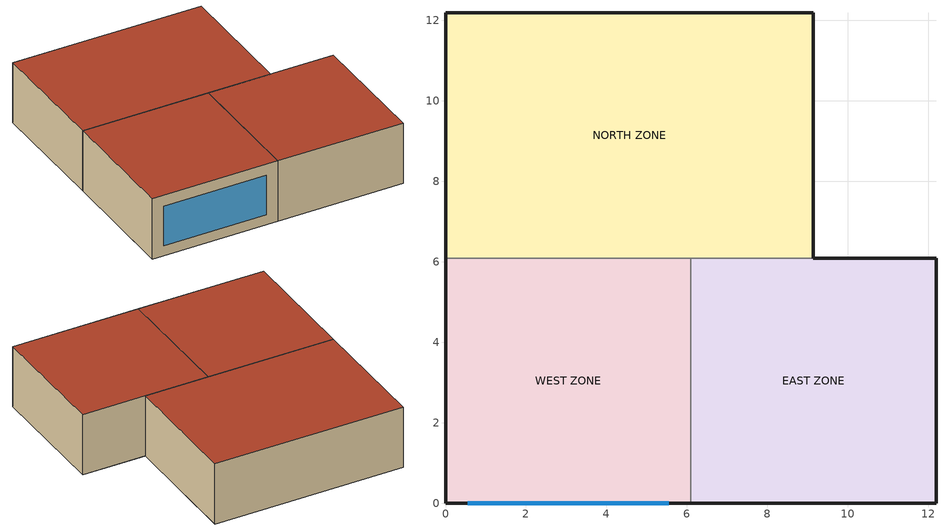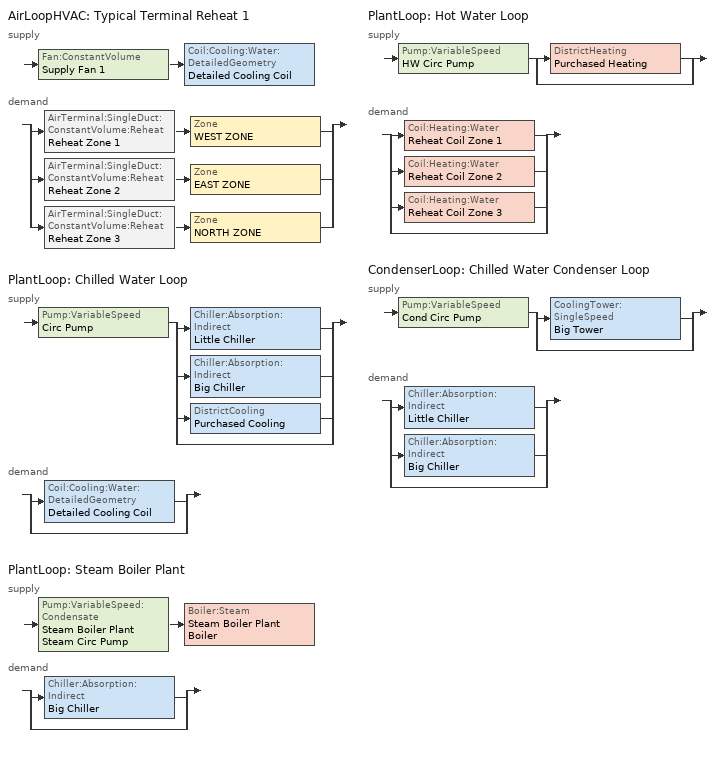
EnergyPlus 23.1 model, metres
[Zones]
WEST ZONE
 floor ground (FLOOR SLAB 8 IN): 0,0 0,6.1 6.1,6.1 6.1,0 z0
 wall outside (EXTWALL80): 0,6.1 0,0 6.1,0 z0:3.05
 wall to NORTH ZONE (PARTITION06): 6.1,6.1 0,6.1 z0:3.05
 wall to EAST ZONE (PARTITION06): 6.1,0 6.1,6.1 z0:3.05
 window (WIN-CON-LIGHT): 0.55,0 5.55,0 z0.5:2.5
 roof outside (ROOF34): 0,6.1 0,0 6.1,0 6.1,6.1 z3.05
EAST ZONE
 floor adiabatic (FLOOR SLAB 8 IN): 6.1,0 6.1,6.1 12.19,6.1 12.19,0 z0
 wall outside (EXTWALL80): 6.1,0 12.19,0 12.19,6.1 9.14,6.1 z0:3.05
 wall to NORTH ZONE (PARTITION06): 9.14,6.1 6.1,6.1 z0:3.05
 roof outside (ROOF34): 6.1,6.1 6.1,0 12.19,0 12.19,6.1 z3.05
NORTH ZONE
 floor adiabatic (FLOOR SLAB 8 IN): 0,6.1 0,12.19 9.14,12.19 9.14,6.1 z0
 wall outside (EXTWALL80): 9.14,6.1 9.14,12.19 0,12.19 0,6.1 z0:3.05
 roof outside (ROOF34): 0,12.19 0,6.1 9.14,6.1 9.14,12.19 z3.05
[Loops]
AirLoopHVAC 'Typical Terminal Reheat 1'
 supply: Fan:ConstantVolume 'Supply Fan 1' > Coil:Cooling:Water:DetailedGeometry 'Detailed Cooling Coil'
 demand: split
  | AirTerminal:SingleDuct:ConstantVolume:Reheat 'Reheat Zone 1' > Zone 'WEST ZONE'
  | AirTerminal:SingleDuct:ConstantVolume:Reheat 'Reheat Zone 2' > Zone 'EAST ZONE'
  | AirTerminal:SingleDuct:ConstantVolume:Reheat 'Reheat Zone 3' > Zone 'NORTH ZONE'
PlantLoop 'Chilled Water Loop'
 supply: Pump:VariableSpeed 'Circ Pump' > split
  | Chiller:Absorption:Indirect 'Little Chiller'
  | Chiller:Absorption:Indirect 'Big Chiller'
  | DistrictCooling 'Purchased Cooling'
  | bypass
 demand: split
  | Coil:Cooling:Water:DetailedGeometry 'Detailed Cooling Coil'
  | bypass
PlantLoop 'Steam Boiler Plant'
 supply: Pump:VariableSpeed:Condensate 'Steam Boiler Plant Steam Circ Pump' > Boiler:Steam 'Steam Boiler Plant Boiler'
 demand: split
  | Chiller:Absorption:Indirect 'Big Chiller'
  | bypass
PlantLoop 'Hot Water Loop'
 supply: Pump:VariableSpeed 'HW Circ Pump' > split
  | DistrictHeating 'Purchased Heating'
  | bypass
 demand: split
  | Coil:Heating:Water 'Reheat Coil Zone 1'
  | Coil:Heating:Water 'Reheat Coil Zone 2'
  | Coil:Heating:Water 'Reheat Coil Zone 3'
  | bypass
CondenserLoop 'Chilled Water Condenser Loop'
 supply: Pump:VariableSpeed 'Cond Circ Pump' > split
  | CoolingTower:SingleSpeed 'Big Tower'
  | bypass
 demand: split
  | Chiller:Absorption:Indirect 'Little Chiller'
  | Chiller:Absorption:Indirect 'Big Chiller'
  | bypass
[Building]
NONE: North Axis {deg}=0; Terrain=Suburbs; Loads Convergence Tolerance Value {W}=0.04; Temperature Convergence Tolerance Value {deltaC}=0.4; Solar Distribution=FullInteriorAndExterior; Maximum Number of Warmup Days=25; Minimum Number of Warmup Days=6
[Site:Location]
Miami Intl Ap FL USA WMO=722020: Latitude {deg}=25.82; Longitude {deg}=-80.3; Time Zone {hr}=-5; Elevation {m}=11
[SizingPeriod:DesignDay]
Miami Intl Ap Ann Clg .4% Condns DB=>MWB: Month=7; Day of Month=21; Day Type=SummerDesignDay; Maximum Dry-Bulb Temperature {C}=33.2; Daily Dry-Bulb Temperature Range {deltaC}=6.7; Humidity Condition Type=Wetbulb; Wetbulb or DewPoint at Maximum Dry-Bulb {C}=25.3; Barometric Pressure {Pa}=101217; Wind Speed {m/s}=4.5; Wind Direction {deg}=140; Rain Indicator=No; Snow Indicator=No; Daylight Saving Time Indicator=No; Solar Model Indicator=ASHRAEClearSky; Sky Clearness=1
[Site:GroundTemperature:BuildingSurface]
21, 21.5, 22, 22.2, 22.2, 22.2, 22.2, 22.2, 22.2, 22, 21.5, 21
[Material] Thermal Absorptance=0.9
Name | Roughness | Thickness {m} | Conductivity {W/m-K} | Density {kg/m3} | Specific Heat {J/kg-K} | Solar Absorptance | Visible Absorptance
A1 - 1 IN STUCCO | Smooth | 0.0253898 | 0.691831 | 1858.142 | 836.8 | 0.92 | 0.92
C4 - 4 IN COMMON BRICK | Rough | 0.101498 | 0.726422 | 1922.216 | 836.8 | 0.76 | 0.76
E1 - 3 / 4 IN PLASTER OR GYP BOARD | Smooth | 0.01905 | 0.726422 | 1601.846 | 836.8 | 0.92 | 0.92
C6 - 8 IN CLAY TILE | Smooth | 0.203302 | 0.570761 | 1121.292 | 836.8 | 0.82 | 0.82
C10 - 8 IN HW CONCRETE | MediumRough | 0.203302 | 1.729577 | 2242.585 | 836.8 | 0.65 | 0.65
E2 - 1 / 2 IN SLAG OR STONE | Rough | 0.0127102 | 1.435549 | 881.0155 | 1673.6 | 0.55 | 0.55
E3 - 3 / 8 IN FELT AND MEMBRANE | Rough | 0.00954024 | 0.190253 | 1121.292 | 1673.6 | 0.75 | 0.75
B5 - 1 IN DENSE INSULATION | VeryRough | 0.0253898 | 0.0432394 | 91.30524 | 836.8 | 0.5 | 0.5
C12 - 2 IN HW CONCRETE | MediumRough | 0.0509016 | 1.729577 | 2242.585 | 836.8 | 0.65 | 0.65
[WindowMaterial:Glazing]
WIN-LAY-GLASS-LIGHT: Optical Data Type=SpectralAverage; Thickness {m}=0.003; Solar Transmittance at Normal Incidence=0.9; Front Side Solar Reflectance at Normal Incidence=0.031; Back Side Solar Reflectance at Normal Incidence=0.031; Visible Transmittance at Normal Incidence=0.9; Front Side Visible Reflectance at Normal Incidence=0.05; Back Side Visible Reflectance at Normal Incidence=0.05; Infrared Transmittance at Normal Incidence=0; Front Side Infrared Hemispherical Emissivity=0.84; Back Side Infrared Hemispherical Emissivity=0.84; Conductivity {W/m-K}=0.9
[Construction]
EXTWALL80: A1 - 1 IN STUCCO, C4 - 4 IN COMMON BRICK, E1 - 3 / 4 IN PLASTER OR GYP BOARD
PARTITION06: E1 - 3 / 4 IN PLASTER OR GYP BOARD, C6 - 8 IN CLAY TILE, E1 - 3 / 4 IN PLASTER OR GYP BOARD
FLOOR SLAB 8 IN: C10 - 8 IN HW CONCRETE
ROOF34: E2 - 1 / 2 IN SLAG OR STONE, E3 - 3 / 8 IN FELT AND MEMBRANE, B5 - 1 IN DENSE INSULATION, C12 - 2 IN HW CONCRETE
WIN-CON-LIGHT: WIN-LAY-GLASS-LIGHT
[Zone] Type=1; Multiplier=1; Ceiling Height {m}=autocalculate; Volume {m3}=autocalculate
WEST ZONE; EAST ZONE; NORTH ZONE
[People] Number of People Schedule=OFFICE OCCUPANCY; Number of People Calculation Method=people; Fraction Radiant=0.3; Activity Level Schedule=Activity Sch; Carbon Dioxide Generation Rate {m3/s-W}=3.82E-8; Mean Radiant Temperature Calculation Type=zoneaveraged; Work Efficiency Schedule=Work Eff Sch; Clothing Insulation Calculation Method=ClothingInsulationSchedule; Clothing Insulation Schedule=Clothing Sch; Air Velocity Schedule=Air Velo Sch; Thermal Comfort Model 1 Type=FANGER
Name | Zone or ZoneList or Space or SpaceList | Number of People
WEST ZONE | WEST ZONE | 3
EAST ZONE | EAST ZONE | 3
NORTH ZONE | NORTH ZONE | 4
[Lights] Schedule=OFFICE LIGHTING; Design Level Calculation Method=LightingLevel; Return Air Fraction=0; Fraction Radiant=0.2; Fraction Visible=0.2; Fraction Replaceable=0
Name | Zone or ZoneList or Space or SpaceList | Lighting Level {W}
EAST ZONE Lights 1 | EAST ZONE | 1464.375
NORTH ZONE Lights 1 | NORTH ZONE | 878.6252
[ElectricEquipment] Schedule=INTERMITTENT; Design Level Calculation Method=EquipmentLevel; Fraction Latent=0; Fraction Radiant=0.3; Fraction Lost=0
Name | Zone or ZoneList or Space or SpaceList | Design Level {W}
WEST ZONE ElecEq 1 | WEST ZONE | 2928.751
EAST ZONE ElecEq 1 | EAST ZONE | 1464.375
NORTH ZONE ElecEq 1 | NORTH ZONE | 2928.751
[Sizing:Plant]
Steam Boiler Plant: Loop Type=Steam; Design Loop Exit Temperature {C}=105; Loop Design Temperature Difference {deltaC}=10
[ZoneControl:Thermostat] Control Type Schedule=Zone Control Type Sched; Control 1=Heating Setpoint with SB; Control 2=Cooling Setpoint with SB
Name | Zone or ZoneList
Zone 1 Thermostat | WEST ZONE
Zone 2 Thermostat | EAST ZONE
Zone 3 Thermostat | NORTH ZONE
[ThermostatSetpoint:SingleHeating]
Heating Setpoint with SB: Setpoint Temperature Schedule=Heating Setpoints
[ThermostatSetpoint:SingleCooling]
Cooling Setpoint with SB: Setpoint Temperature Schedule=Cooling Setpoints
[AirTerminal:SingleDuct:ConstantVolume:Reheat] Availability Schedule=FanAndCoilAvailSched; Minimum Hot Water or Steam Flow Rate {m3/s}=0; Convergence Tolerance=0.001
Name | Maximum Air Flow Rate {m3/s} | Reheat Coil | Maximum Hot Water or Steam Flow Rate {m3/s}
Reheat Zone 1 | 0.47 | Reheat Coil Zone 1 | 0.0013
Reheat Zone 2 | 0.36 | Reheat Coil Zone 2 | 0.0012
Reheat Zone 3 | 0.47 | Reheat Coil Zone 3 | 0.0013
[Zone equipment]
WEST ZONE: Reheat Zone 1
EAST ZONE: Reheat Zone 2
NORTH ZONE: Reheat Zone 3
[Fan:ConstantVolume]
Supply Fan 1: Availability Schedule=FanAndCoilAvailSched; Fan Total Efficiency=0.7; Pressure Rise {Pa}=600; Maximum Flow Rate {m3/s}=1.3; Motor Efficiency=0.9; Motor In Airstream Fraction=1
[Coil:Cooling:Water:DetailedGeometry]
Detailed Cooling Coil: Availability Schedule=CoolingCoilAvailSched; Maximum Water Flow Rate {m3/s}=0.0011; Tube Outside Surface Area {m2}=6.23816; Total Tube Inside Area {m2}=6.20007; Fin Surface Area {m2}=101.716; Minimum Airflow Area {m2}=0.810606; Coil Depth {m}=0.165098; Fin Diameter {m}=0.435072; Fin Thickness {m}=0.00149998; Tube Inside Diameter {m}=0.01445; Tube Outside Diameter {m}=0.0158798; Tube Thermal Conductivity {W/m-K}=385.765; Fin Thermal Conductivity {W/m-K}=203.883; Fin Spacing {m}=0.00181429; Tube Depth Spacing {m}=0.0258998; Number of Tube Rows=6; Number of Tubes per Row=16
[Coil:Heating:Water] Availability Schedule=FanAndCoilAvailSched; U-Factor Times Area Value {W/K}=400; Performance Input Method=UFactorTimesAreaAndDesignWaterFlowRate; Rated Capacity {W}=autosize; Rated Inlet Water Temperature {C}=82.2; Rated Inlet Air Temperature {C}=16.6; Rated Outlet Water Temperature {C}=71.1; Rated Outlet Air Temperature {C}=32.2
Name | Maximum Water Flow Rate {m3/s}
Reheat Coil Zone 1 | 0.0013
Reheat Coil Zone 2 | 0.0012
Reheat Coil Zone 3 | 0.0018
[Controller:WaterCoil]
Main Cooling Coil Controller: Control Variable=Temperature; Action=Reverse; Actuator Variable=FLOW; Controller Convergence Tolerance {deltaC}=0.1; Maximum Actuated Flow {m3/s}=0.0011; Minimum Actuated Flow {m3/s}=0
[AirLoopHVAC]
Typical Terminal Reheat 1: Design Supply Air Flow Rate {m3/s}=1.3
[Pump:VariableSpeed] Design Pump Head {Pa}=300000; Motor Efficiency=0.87; Fraction of Motor Inefficiencies to Fluid Stream=0; Coefficient 1 of the Part Load Performance Curve=1; Coefficient 2 of the Part Load Performance Curve=0; Coefficient 3 of the Part Load Performance Curve=0; Coefficient 4 of the Part Load Performance Curve=0; Design Minimum Flow Rate {m3/s}=0; Pump Control Type=Intermittent
Name | Design Maximum Flow Rate {m3/s} | Design Power Consumption {W}
Circ Pump | 0.0011 | 500
Cond Circ Pump | 0.0022 | 800
HW Circ Pump | 0.0043 | 2000
[Pump:VariableSpeed:Condensate]
Steam Boiler Plant Steam Circ Pump: Design Steam Volume Flow Rate {m3/s}=4; Design Pump Head {Pa}=179352; Design Power Consumption {W}=550; Motor Efficiency=0.9; Fraction of Motor Inefficiencies to Fluid Stream=0; Coefficient 1 of the Part Load Performance Curve=0; Coefficient 2 of the Part Load Performance Curve=1; Coefficient 3 of the Part Load Performance Curve=0; Coefficient 4 of the Part Load Performance Curve=0
[Boiler:Steam]
Steam Boiler Plant Boiler: Fuel Type=NaturalGas; Maximum Operating Pressure {Pa}=160000; Theoretical Efficiency=0.8; Design Outlet Steam Temperature {C}=115; Nominal Capacity {W}=autosize; Minimum Part Load Ratio=0.00001; Maximum Part Load Ratio=1; Optimum Part Load Ratio=0.2; Coefficient 1 of Fuel Use Function of Part Load Ratio Curve=0.8; Coefficient 2 of Fuel Use Function of Part Load Ratio Curve=0.1; Coefficient 3 of Fuel Use Function of Part Load Ratio Curve=0.1
[Chiller:Absorption:Indirect] Nominal Capacity {W}=10000; Nominal Pumping Power {W}=150; Minimum Part Load Ratio=0.15; Maximum Part Load Ratio=1; Optimum Part Load Ratio=0.65; Design Condenser Inlet Temperature {C}=35; Condenser Inlet Temperature Lower Limit {C}=10; Chilled Water Outlet Temperature Lower Limit {C}=5; Design Chilled Water Flow Rate {m3/s}=0.0011; Design Condenser Water Flow Rate {m3/s}=0.0011; Generator Heat Input Function of Part Load Ratio Curve=SteamUseFPLR
Name | Chiller Flow Mode | Pump Electric Input Function of Part Load Ratio Curve | Capacity Correction Function of Condenser Temperature Curve | Capacity Correction Function of Chilled Water Temperature Curve | Generator Heat Input Correction Function of Condenser Temperature Curve | Generator Heat Input Correction Function of Chilled Water Temperature Curve | Generator Heat Source Type | Design Generator Fluid Flow Rate {m3/s} | Temperature Lower Limit Generator Inlet {C} | Degree of Subcooling in Steam Generator {C} | Degree of Subcooling in Steam Condensate Loop {C}
Little Chiller | NotModulated
Big Chiller | LeavingSetpointModulated | PumpUseFPLR | CAPfCOND | CAPfEVAP | SteamFCondTemp | SteamFEvapTemp | Steam | autosize | 30 | 2 | 12
[DistrictCooling]
Purchased Cooling: Nominal Capacity {W}=680000
[DistrictHeating]
Purchased Heating: Nominal Capacity {W}=1000000
[CoolingTower:SingleSpeed]
Big Tower: Design Water Flow Rate {m3/s}=0.0022; Design Air Flow Rate {m3/s}=16; Design Fan Power {W}=1000; Design U-Factor Times Area Value {W/K}=1750; Free Convection Regime Air Flow Rate {m3/s}=0; Free Convection Regime U-Factor Times Area Value {W/K}=0; Performance Input Method=UFactorTimesAreaAndDesignWaterFlowRate; Design Inlet Air Dry-Bulb Temperature {C}=35; Design Inlet Air Wet-Bulb Temperature {C}=25.6; Design Approach Temperature {deltaC}=autosize; Design Range Temperature {deltaC}=autosize; Basin Heater Capacity {W/K}=0; Basin Heater Setpoint Temperature {C}=2; Evaporation Loss Mode=SaturatedExit; Evaporation Loss Factor {percent/K}=0.2; Drift Loss Percent {percent}=0.008; Blowdown Calculation Mode=ConcentrationRatio; Blowdown Concentration Ratio=3
[PlantLoop] Minimum Loop Flow Rate {m3/s}=0; Plant Loop Volume {m3}=autocalculate; Load Distribution Scheme=Optimal
Name | Fluid Type | Plant Equipment Operation Scheme | Maximum Loop Temperature {C} | Minimum Loop Temperature {C} | Maximum Loop Flow Rate {m3/s}
Chilled Water Loop | Water | CW Loop Operation | 98 | 1 | 0.0011
Steam Boiler Plant | Steam | Steam Boiler Plant Operation | 110 | 10 | 4
Hot Water Loop | Water | Hot Loop Operation | 100 | 10 | 0.0043
[CondenserLoop]
Chilled Water Condenser Loop: Fluid Type=Water; Condenser Equipment Operation Scheme=Tower Loop Operation; Maximum Loop Temperature {C}=80; Minimum Loop Temperature {C}=10; Maximum Loop Flow Rate {m3/s}=0.0022; Minimum Loop Flow Rate {m3/s}=0; Condenser Loop Volume {m3}=autocalculate; Load Distribution Scheme=SequentialLoad
[PlantEquipmentList]
Purchased Only: Purchased Cooling
Chiller 1: Big Chiller
Chiller 2: Little Chiller, Big Chiller
Steam Boiler Plant heating plant: Steam Boiler Plant Boiler
heating plant: Purchased Heating
[CondenserEquipmentList]
All Towers: Big Tower
[PlantEquipmentOperation:CoolingLoad] Load Range 1 Lower Limit {W}=0
Name | Load Range 1 Upper Limit {W} | Range 1 Equipment List
Peak Operation | 210000 | Chiller 2
Off Peak Operation | 20000 | Chiller 1
Year Round Tower Operation | 90000000 | All Towers
[PlantEquipmentOperation:HeatingLoad] Load Range 1 Lower Limit {W}=0
Name | Load Range 1 Upper Limit {W} | Range 1 Equipment List
Steam Boiler Plant Heat Supply | 1000000000000000 | Steam Boiler Plant heating plant
Purchased Only | 1000000 | heating plant
[PlantEquipmentOperationSchemes]
Name | Control Scheme 1 | Control Scheme 1 Schedule | Control Scheme 2 | Control Scheme 2 Schedule
CW Loop Operation | Peak Operation | On Peak | Peak Operation | Off Peak
Steam Boiler Plant Operation | Steam Boiler Plant Heat Supply | PlantOnSched
Hot Loop Operation | Purchased Only | ON
[CondenserEquipmentOperationSchemes]
Tower Loop Operation: Control Scheme 1=Year Round Tower Operation; Control Scheme 1 Schedule=ON
[AvailabilityManager:Scheduled]
Reheat System 1 Avail: Schedule=FanAndCoilAvailSched
[SetpointManager:Scheduled] Control Variable=Temperature
Name | Schedule | Setpoint Node or NodeList
Steam Boiler Plant Boiler Setpoint Manager | Steam-Loop-Temp-Schedule | Steam Boiler Plant Boiler Outlet Node
Big Chiller Setpoint Manager | CW Loop Temp Schedule | Big Chiller Outlet Node
Chilled Water Loop Setpoint Manager | CW Loop Temp Schedule | Chilled Water Loop Setpoint Node List
Steam Boiler Plant Steam Temp Manager | Steam-Loop-Temp-Schedule | Steam Boiler Plant Steam Supply Outlet Node
Hot Water Loop Setpoint Manager | HW Loop Temp Schedule | Hot Water Loop Setpoint Node List
Supply Air Temp Manager | Seasonal Reset Supply Air Temp Sch | Supply Air Temp Nodes
[SetpointManager:FollowOutdoorAirTemperature]
MyCondenserControl: Control Variable=Temperature; Reference Temperature Type=OutdoorAirWetBulb; Offset Temperature Difference {deltaC}=0; Maximum Setpoint Temperature {C}=80; Minimum Setpoint Temperature {C}=10; Setpoint Node or NodeList=Condenser Supply Outlet Node
[Schedule:Compact]
Activity Sch: Through: 12/31, For: AllDays, Until: 24:00, 131.8
Work Eff Sch: Through: 12/31, For: AllDays, Until: 24:00, 0
Clothing Sch; ON; PlantOnSched: Through: 12/31, For: AllDays, Until: 24:00, 1
Air Velo Sch: Through: 12/31, For: AllDays, Until: 24:00, 0.137
OFFICE OCCUPANCY: Through: 12/31, For: WeekDays SummerDesignDay, Until: 6:00, 0, Until: 7:00, 0.1, Until: 8:00, 0.5, Until: 12:00, 1, Until: 13:00, 0.5, Until: 16:00, 1, Until: 17:00, 0.5, Until: 18:00, 0.1, Until: 24:00, 0, For: AllOtherDays, Until: 24:00, 0
INTERMITTENT: Through: 12/31, For: WeekDays SummerDesignDay, Until: 8:00, 0, Until: 18:00, 1, Until: 24:00, 0, For: AllOtherDays, Until: 24:00, 0
OFFICE LIGHTING: Through: 12/31, For: WeekDays SummerDesignDay, Until: 6:00, 0.05, Until: 7:00, 0.2, Until: 17:00, 1, Until: 18:00, 0.5, Until: 24:00, 0.05, For: AllOtherDays, Until: 24:00, 0.05
On Peak: Through: 12/31, For: AllDays, Until:  9:00, 0, Until: 18:00, 1, Until: 24:00, 0
Off Peak: Through: 12/31, For: AllDays, Until: 9:00, 1, Until: 18:00, 0, Until: 24:00, 1
Seasonal Reset Supply Air Temp Sch: Through: 3/31, For: AllDays, Until: 24:00, 17, Through: 9/30, For: AllDays, Until: 24:00, 15, Through: 12/31, For: AllDays, Until: 24:00, 16
CW Loop Temp Schedule: Through: 12/31, For: AllDays, Until: 24:00, 6.67
HW Loop Temp Schedule: Through: 12/31, For: AllDays, Until: 24:00, 60
FanAndCoilAvailSched: Through: 3/31, For: AllDays, Until: 24:00, 1, Through: 9/30, For: WeekDays SummerDesignDay WinterDesignDay, Until: 7:00, 0, Until: 17:00, 1, Until: 24:00, 0, For: AllOtherDays, Until: 24:00, 0, Through: 12/31, For: AllDays, Until: 24:00, 1
CoolingCoilAvailSched: Through: 1/1, For: AllDays, Until: 24:00, 0, Through: 11/30, For: WeekDays, Until: 7:00, 0, Until: 17:00, 1, Until: 24:00, 0, For: SummerDesignDay, Until: 24:00, 1, For: AllOtherDays, Until: 24:00, 0, Through: 12/31, For: AllDays, Until: 24:00, 0
Heating Setpoints: Through: 12/31, For: AllDays, Until:  7:00, 15, Until: 17:00, 20, Until: 24:00, 15
Cooling Setpoints: Through: 12/31, For: AllDays, Until:  7:00, 30, Until: 17:00, 24, Until: 24:00, 30
Zone Control Type Sched: Through: 1/31, For: AllDays, Until: 24:00, 1, Through: 11/30, For: AllDays, Until: 24:00, 2, Through: 12/31, For: AllDays, Until: 24:00, 1
Steam-Loop-Temp-Schedule: Through: 12/31, For: AllDays, Until: 24:00, 100
[Curve:Quadratic]
PumpUseFPLR: Coefficient1 Constant=1; Coefficient2 x=0; Coefficient3 x**2=0; Minimum Value of x=0.15; Maximum Value of x=1
[Curve:Cubic]
Name | Coefficient1 Constant | Coefficient2 x | Coefficient3 x**2 | Coefficient4 x**3 | Minimum Value of x | Maximum Value of x | Input Unit Type for X | Output Unit Type
SteamFCondTemp | 0.712019 | -0.00478 | 0.000864 | -1.3e-05 | 7 | 30 | Temperature | Dimensionless
SteamFEvapTemp | 0.995571 | 0.046821 | -0.01099 | 0.000608 | 4 | 10 | Temperature | Dimensionless
SteamUseFPLR | 0.18892 | 0.968044 | 1.119202 | -0.5034 | 0.15 | 1
CAPfCOND | 0.245507 | 0.023614 | 2.78e-05 | 0.000013 | 7 | 25
CAPfEVAP | 0.690571 | 0.065571 | -0.00289 | 0 | 4 | 10
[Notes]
IndirectAbsorptionChiller.idf
Basic file description:  1 story building divided into 3 interior conditioned zones. Roof with no plenum.
Outdoor air is modulated based on occupancy and floor area.
Highlights:              Example of indirect absorption chillers.
Simulation Location/Run: Miami Intl Ap FL USA WMO=722020, 2 design days, 2 run periods.
Run Control executes the run periods, design days are not simulated.
Location:                Miami, FL USA
Design Days:             Miami Intl Ap FL USA Annual Heating 99.6%, MaxDB=8.7°C
Miami Intl Ap FL USA Annual Cooling (DB=>MWB) .4%, MaxDB=33.2°C MWB=25.3°C
Run Period (Weather File): Winter 1/14, Summer 7/7.
Run Control:             Perform two design day and two single-day run period simulations.
Building: Single floor rectangular L-shaped building 40 ft south wall, 40 ft west wall, zone height 10 feet.
There is a single window in the West zones south wall. The walls are 1 in stucco over 4 in common brick
and gypboard. The roof is a built up roof with 1/2 in stone over 3/8 in felt over 1 in dense insulation
supported by 2 in heavy weight concrete. The window is single pane 3mm clear.
The window to wall ratio is approximately 0.07.
The building is oriented due north.
Floor Area:        130.1 m2 (1403 ft2)
Number of Stories: 1
Zone Description Details:
|       West         |         East           |    window = *
Internal gains description:     ZONE West  - lighting is 0 watts, equip is 2928.751 watts, 3 occupants
Internal gains description:     ZONE North - lighting is 878.6252 watts, equip is 2928.751 watts, 4 occupants
Internal gains description:     ZONE East  - lighting is 1464.375 watts, equip is 1464.375 watts, 3 occupants
Interzone Surfaces:             3 interzone surfaces (see diagram)
Internal Mass:                  None
Detached Shading:               None
Daylight:                       None
Natural Ventilation:            None
Compact Schedules:              Yes
Solair Distribution:            FullInteriorAndExterior
HVAC:                           3 zone terminal reheat system using single constant volume air loop. Central chilled
water coil scheduled to provide 16 C winter and 13 C summer supply air temperature.
Terminal reheat coils trim supply air temperature to meet zone thermostat set point.
Thermostat setting at 20 C in winter with 15 C set back temperature, 24 C in summer
with 30 C set back temperature. Cooling coil off in winter, reheat coil on all year.
Zonal Equipment:                AirTerminal:SingleDuct:ConstantVolume:Reheat
Central Air Handling Equipment: Yes
System Equipment Autosize:      Yes (chiller steam and boiler volume flow rates are autosized)
Purchased Cooling:              No
Purchased Heating:              No
Purchased Chilled Water:        No (used only if alternate priority control equipment list is selected)
Purchased Hot Water:            Yes
Coils:                          Coil:Cooling:Water:DetailedGeometry
Pumps:                          Pump:VariableSpeed
Boilers:                        None
Chillers:                       CHILLER:INDIRECTABSORPTION
DistrictCooling may be used if desired by changing priority control
equipment list name in PlantEquipmentOperation:CoolingLoad object.
Towers:                         CoolingTower:SingleSpeed
Standard Reports:               None
Timestep or Hourly Variables:   Timestep
Time bins Report:               None
HTML Report:                    None
Environmental Emissions:        None
Utility Tariffs:                None
Data Source=ASHRAE 2009 Annual Design Conditions
